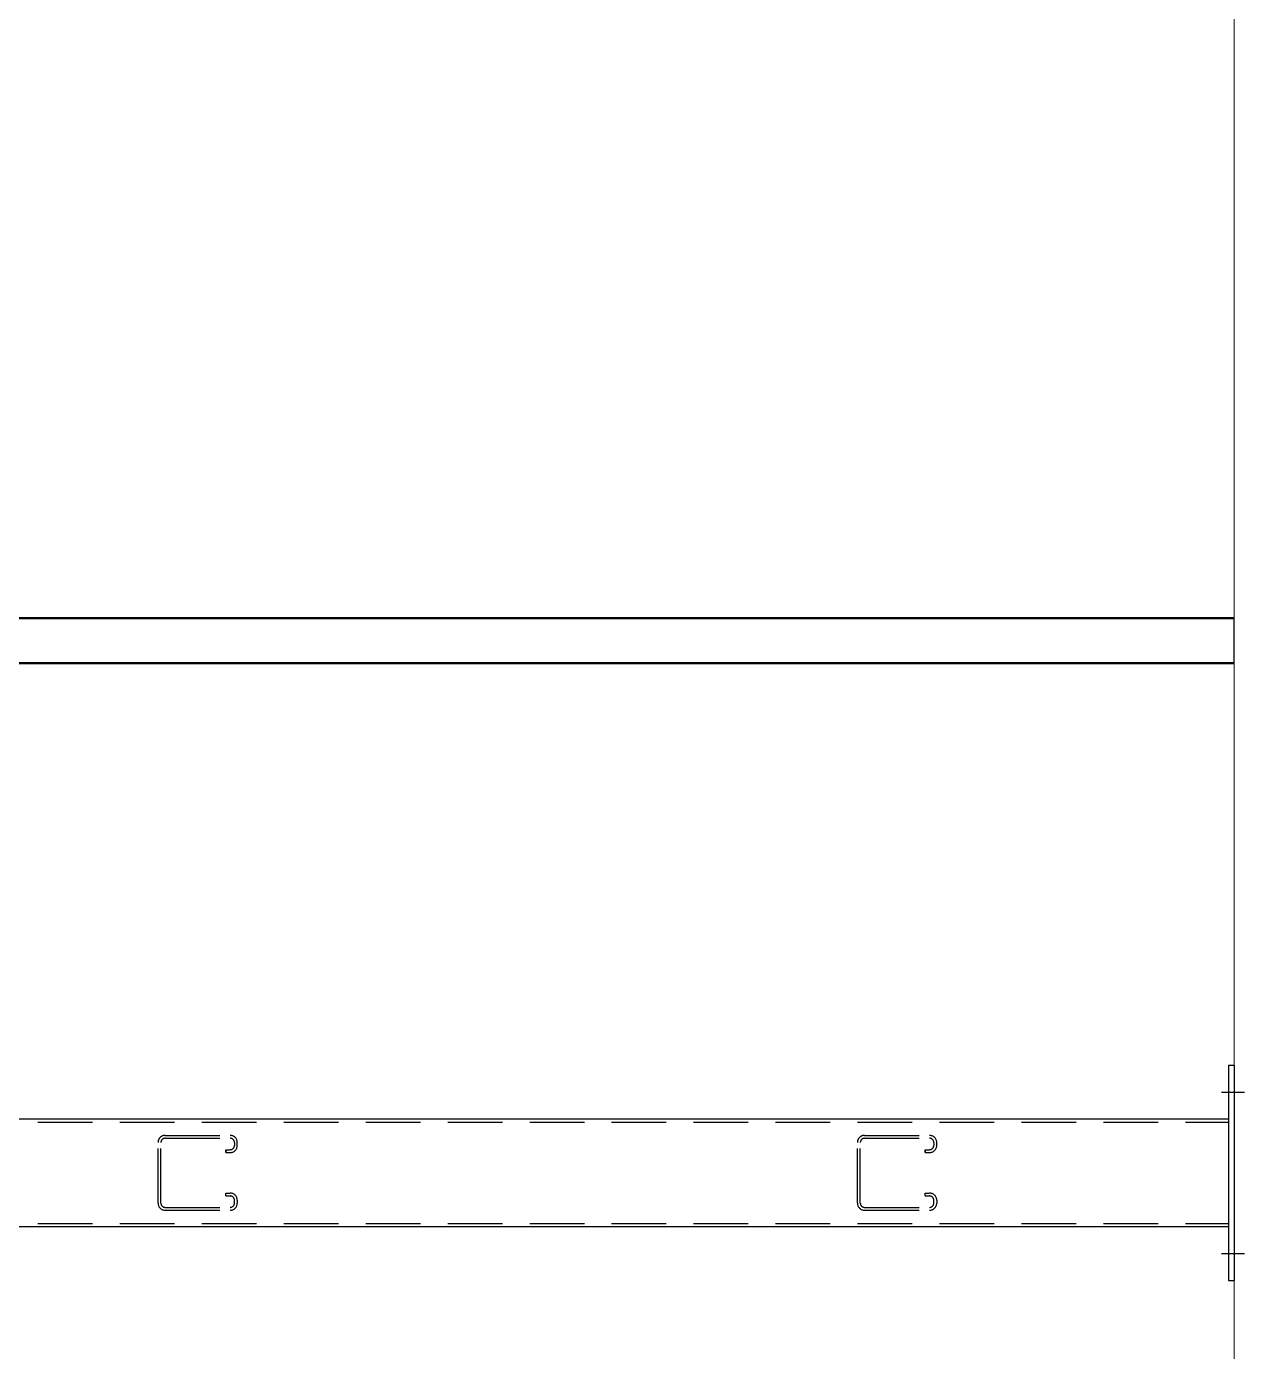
# Model space of a CAD drawing. Header units: millimetres. Extents: x -677815 to 406757, y -145898 to 39000.
# Drawn here: x 400809 to 401941, y -12750 to -11519 of the extents above; entities that cross this region are included whole.
import ezdxf

# ---------------------------------------------------------------- set-up
doc = ezdxf.new("R2010")
doc.units = ezdxf.units.MM
doc.header["$LTSCALE"] = 8
for name, pattern in [('Xref Conv Trash$0$AM_ISO02W050', [7.5, 6, -1.5]), ('Xref Conv Trash$0$CENTER', [7, 4, -1, 1, -1]), ('Xref Conv Trash$0$HIDDEN', [9.525, 6.35, -3.175])]:
    doc.linetypes.add(name, pattern=pattern)
for name, color, linetype, lineweight in [('Xref Conv Trash$0$A-FLOR-LEVL', 8, 'Continuous', 9), ('Xref Conv Trash$0$Conv - Trash', 1, 'Continuous', 25), ('Xref Conv Trash$0$GOH - Stanchion', 8, 'Continuous', 50), ('Xref Conv Trash$0$Hidden', 9, 'Xref Conv Trash$0$AM_ISO02W050', 25)]:
    doc.layers.add(name, color=color, linetype=linetype, lineweight=lineweight)

# ---------------------------------------------------------------- blocks, each defined once
blk = doc.blocks.new('*U207')
at = {"linetype": 'Continuous'}
for p, q in [((67.5, -318), (67.5, -2263)), ((167.5, -318), (167.5, -2263)), ((217.5, -2263), (17.5, -2263)), ((17.5, -2263), (17.5, -2268)), ((217.5, -2263), (217.5, -2268)), ((217.5, -2268), (17.5, -2268))]:
    blk.add_line(p, q, dxfattribs=at)
at = {"linetype": 'Xref Conv Trash$0$CENTER'}
for p, q in [((42.5, -2256.2), (42.5, -2277.8)), ((192.5, -2256.2), (192.5, -2277.8))]:
    blk.add_line(p, q, dxfattribs=at)
at = {"layer": 'Xref Conv Trash$0$Hidden', "linetype": 'Xref Conv Trash$0$HIDDEN'}
for p, q in [((70.5, -318), (70.5, -2263)), ((164.5, -318), (164.5, -2263)), ((89.4, -1268), (145.6, -1268)), ((82.7, -1274.7), (82.7, -1335)), ((85.3, -1274.7), (85.3, -1335)), ((89.4, -1270.7), (145.6, -1270.7)), ((149.7, -1274.7), (149.7, -1335)), ((152.3, -1274.7), (152.3, -1335)), ((89.4, -1339), (92, -1339)), ((92, -1341.7), (89.4, -1341.7)), ((96.1, -1331), (98.7, -1331)), ((96.1, -1331), (96.1, -1335)), ((98.7, -1331), (98.7, -1335)), ((138.9, -1331), (136.3, -1331)), ((136.3, -1331), (138.9, -1331)), ((136.3, -1331), (136.3, -1335)), ((138.9, -1331), (138.9, -1335)), ((138.9, -1331), (138.9, -1335)), ((145.6, -1339), (143, -1339)), ((143, -1341.7), (145.6, -1341.7)), ((89.4, -1918), (145.6, -1918)), ((82.7, -1924.7), (82.7, -1985)), ((85.3, -1924.7), (85.3, -1985)), ((89.4, -1920.7), (145.6, -1920.7)), ((149.7, -1924.7), (149.7, -1985)), ((152.3, -1924.7), (152.3, -1985)), ((96.1, -1981), (96.1, -1985)), ((96.1, -1981), (98.7, -1981)), ((98.7, -1981), (98.7, -1985)), ((136.3, -1981), (136.3, -1985)), ((136.3, -1981), (138.9, -1981)), ((138.9, -1981), (136.3, -1981)), ((138.9, -1981), (138.9, -1985)), ((138.9, -1981), (138.9, -1985)), ((89.4, -1989), (92, -1989)), ((92, -1991.7), (89.4, -1991.7)), ((145.6, -1989), (143, -1989)), ((143, -1991.7), (145.6, -1991.7))]:
    blk.add_line(p, q, dxfattribs=at)
for centre, radius, start, end in [((89.4, -1274.7), 6.7, 90, 180), ((145.6, -1274.7), 6.7, 0, 90), ((89.4, -1274.7), 4.02, 90, 180), ((145.6, -1274.7), 4.02, 0, 90), ((89.4, -1335), 6.7, 180, 270), ((89.4, -1335), 6.7, 180, 270), ((89.4, -1335), 4.02, 180, 270), ((92, -1335), 6.7, 270, 0), ((92, -1335), 4.02, 270, 0), ((143, -1335), 6.7, 180, 270), ((143, -1335), 4.02, 180, 270), ((145.6, -1335), 4.02, 270, 0), ((145.6, -1335), 6.7, 270, 0), ((89.4, -1924.7), 6.7, 90, 180), ((145.6, -1924.7), 6.7, 0, 90), ((89.4, -1924.7), 4.02, 90, 180), ((145.6, -1924.7), 4.02, 0, 90), ((89.4, -1985), 6.7, 180, 270), ((89.4, -1985), 6.7, 180, 270), ((89.4, -1985), 4.02, 180, 270), ((92, -1985), 4.02, 270, 0), ((92, -1985), 6.7, 270, 0), ((143, -1985), 6.7, 180, 270), ((143, -1985), 4.02, 180, 270), ((145.6, -1985), 6.7, 270, 0), ((145.6, -1985), 4.02, 270, 0)]:
    blk.add_arc(centre, radius, start, end, dxfattribs=at)
blk = doc.blocks.new('Xref Conv Trash')
blk.add_line((401931.6, -12110.8), (401931.6, -12068.8))
at = {"layer": 'Xref Conv Trash$0$A-FLOR-LEVL', "linetype": 'Continuous'}
blk.add_line((401931.6, 10636.8), (401931.6, -123289.7), dxfattribs=at)
at = {"layer": 'Xref Conv Trash$0$GOH - Stanchion', "linetype": 'Continuous'}
for p, q in [((401931.6, -12068.8), (399783, -12068.8)), ((401931.6, -12110.8), (399783, -12110.8))]:
    blk.add_line(p, q, dxfattribs=at)
at = {"layer": 'Xref Conv Trash$0$Conv - Trash', "rotation": 89.99999999993203}
blk.add_blockref('*U207', (399663.6, -12701.7), dxfattribs=at)

msp = doc.modelspace()

# ---------------------------------------------------------------- block references
msp.add_blockref('Xref Conv Trash', (0, 0))

doc.saveas('drawing.dxf')
